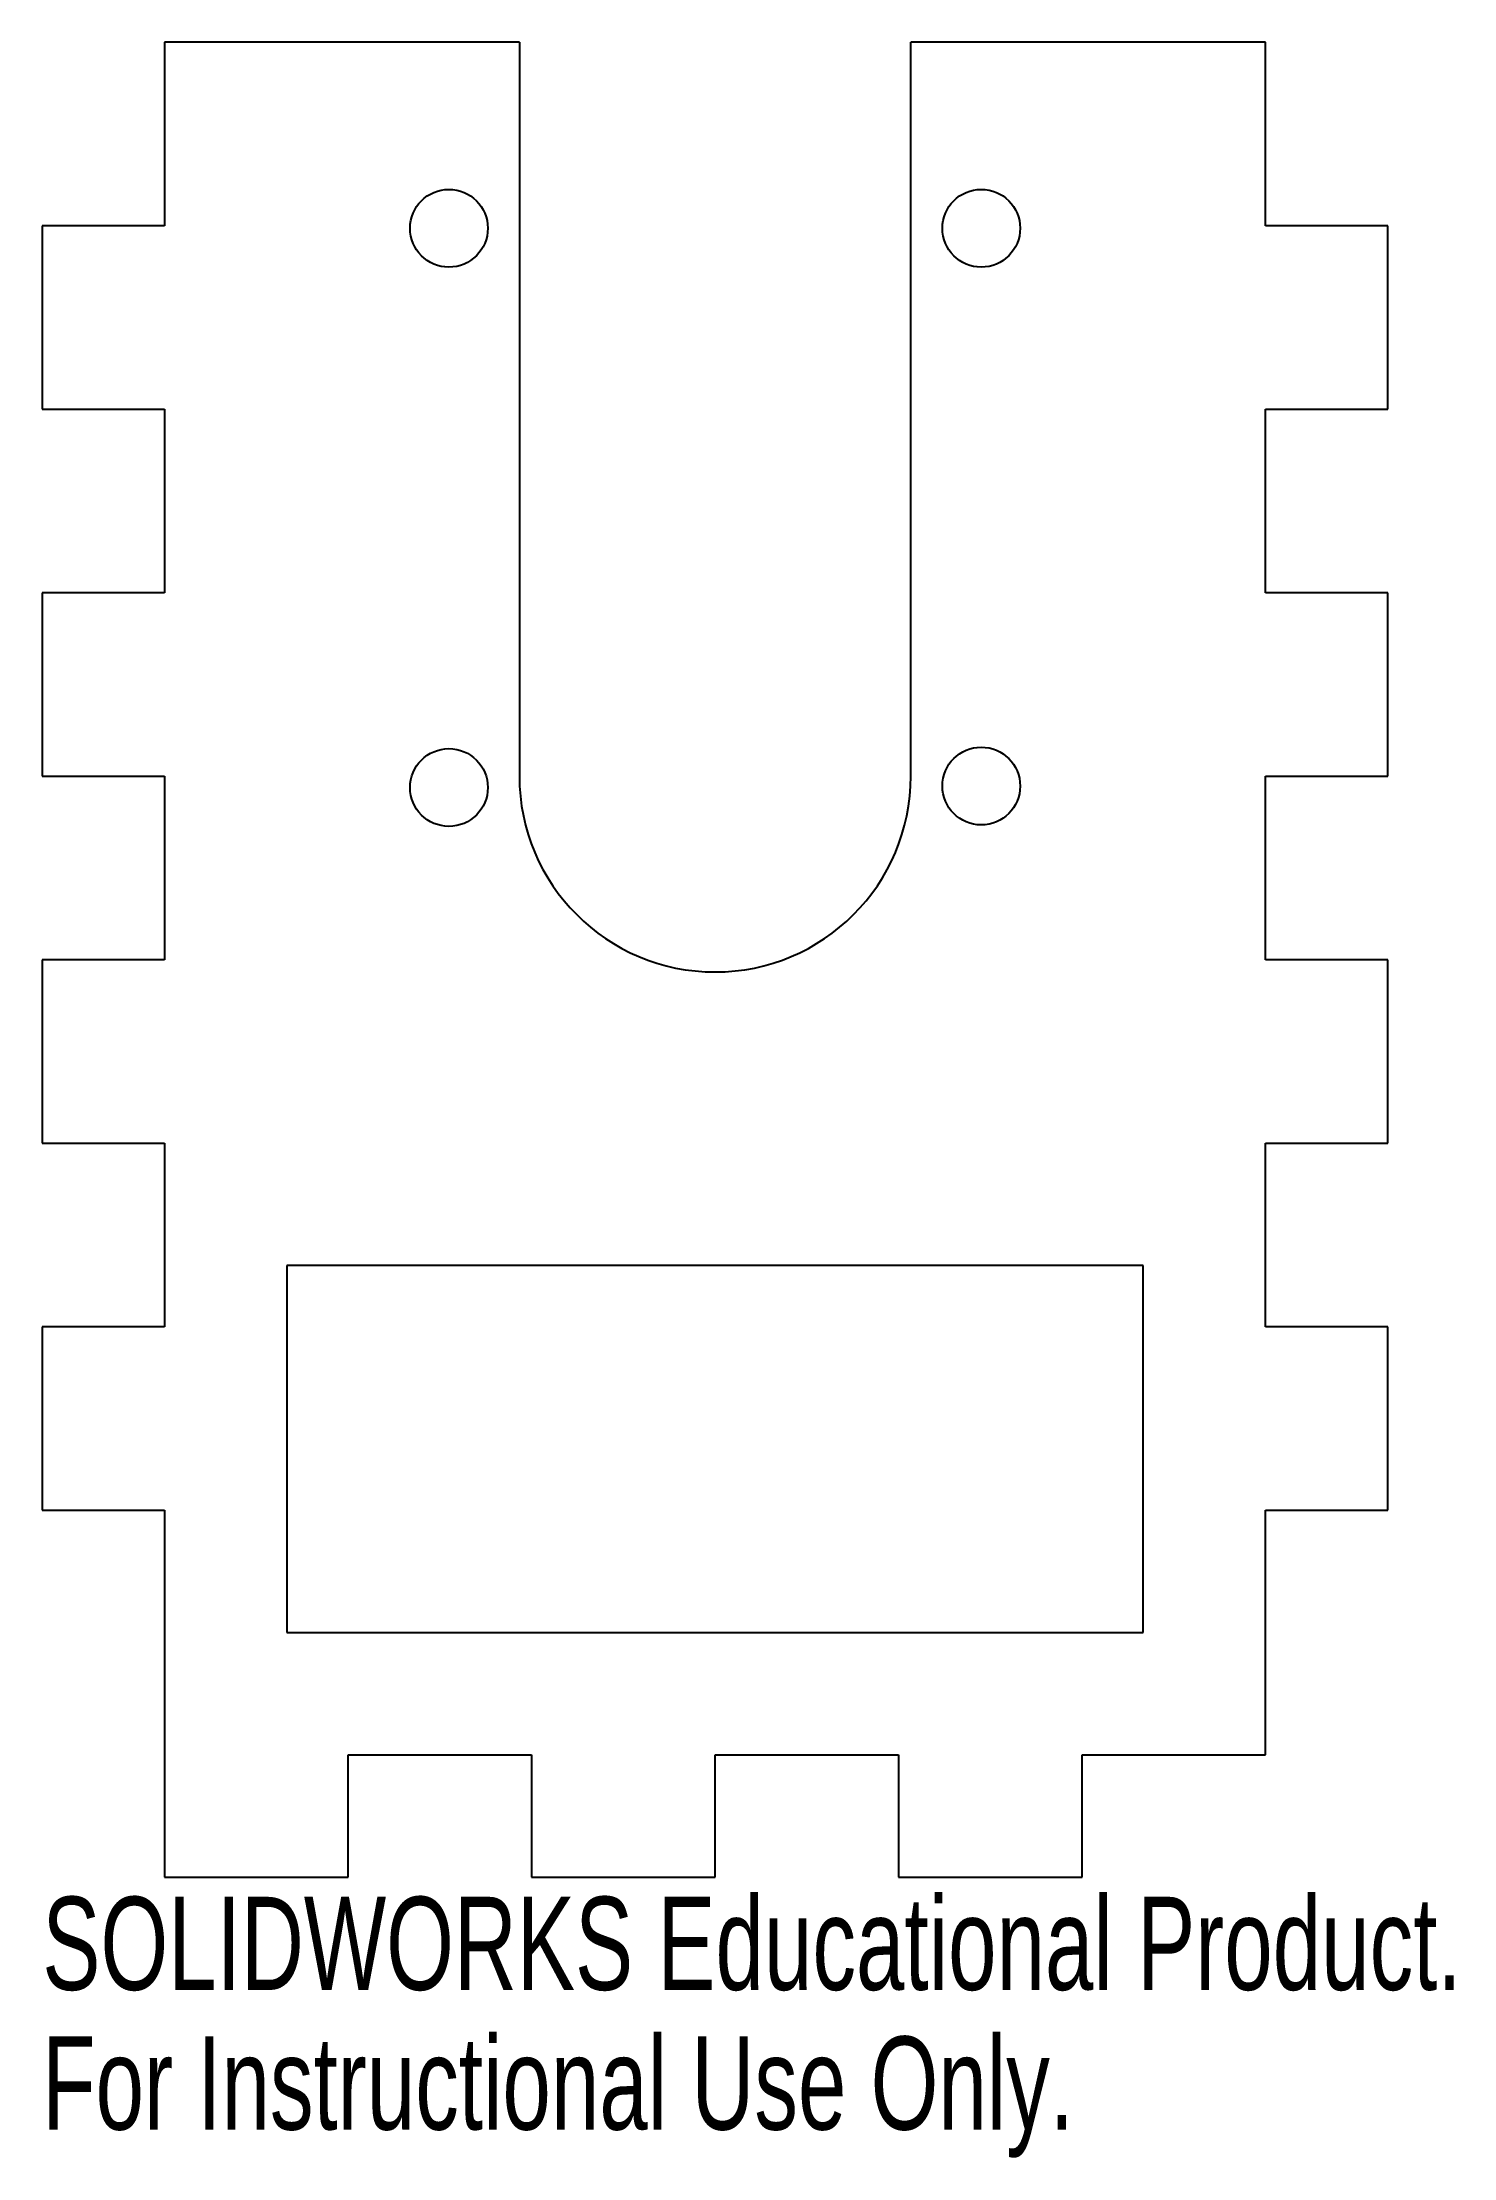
# Model space of a CAD drawing. Header units: inches. Extents: x -0.25 to 2.63, y -4.32 to 0.
import ezdxf

# ---------------------------------------------------------------- set-up
doc = ezdxf.new("R2010")
doc.units = ezdxf.units.IN
doc.header["$MEASUREMENT"] = 0
doc.styles.add('SLDTEXTSTYLE0', font='TXT', dxfattribs={"width": 0.7})

msp = doc.modelspace()

# ---------------------------------------------------------------- linework, layer by layer
at = {"color": 7, "linetype": 'Continuous', "lineweight": 25}
for p, q in [((0.725, 0), (0, 0)), ((0, 0), (0, -0.375)), ((0.725, 0), (0.725, -1.5)), ((1.525, -1.5), (1.525, 0)), ((2.25, 0), (1.525, 0)), ((2.25, -0.375), (2.25, 0)), ((0, -0.375), (-0.25, -0.375)), ((-0.25, -0.375), (-0.25, -0.75)), ((2.5, -0.375), (2.25, -0.375)), ((2.5, -0.75), (2.5, -0.375)), ((-0.25, -0.75), (0, -0.75)), ((0, -0.75), (0, -1.125)), ((2.25, -1.125), (2.25, -0.75)), ((2.25, -0.75), (2.5, -0.75)), ((0, -1.125), (-0.25, -1.125)), ((-0.25, -1.125), (-0.25, -1.5)), ((2.5, -1.125), (2.25, -1.125)), ((2.5, -1.5), (2.5, -1.125)), ((-0.25, -1.5), (0, -1.5)), ((0, -1.5), (0, -1.875)), ((2.25, -1.875), (2.25, -1.5)), ((2.25, -1.5), (2.5, -1.5)), ((0, -1.875), (-0.25, -1.875)), ((-0.25, -1.875), (-0.25, -2.25)), ((2.5, -1.875), (2.25, -1.875)), ((2.5, -2.25), (2.5, -1.875)), ((-0.25, -2.25), (0, -2.25)), ((0, -2.25), (0, -2.625)), ((2.25, -2.625), (2.25, -2.25)), ((2.25, -2.25), (2.5, -2.25)), ((0.25, -2.5), (0.25, -3.25)), ((2, -2.5), (0.25, -2.5)), ((2, -3.25), (2, -2.5)), ((0, -2.625), (-0.25, -2.625)), ((-0.25, -2.625), (-0.25, -3)), ((2.5, -2.625), (2.25, -2.625)), ((2.5, -3), (2.5, -2.625)), ((-0.25, -3), (0, -3)), ((0, -3), (0, -3.75)), ((2.25, -3.5), (2.25, -3)), ((2.25, -3), (2.5, -3)), ((0.25, -3.25), (2, -3.25)), ((0.375, -3.75), (0.375, -3.5)), ((0.375, -3.5), (0.75, -3.5)), ((0.75, -3.5), (0.75, -3.75)), ((1.125, -3.75), (1.125, -3.5)), ((1.125, -3.5), (1.5, -3.5)), ((1.5, -3.5), (1.5, -3.75)), ((1.875, -3.75), (1.875, -3.5)), ((1.875, -3.5), (2.25, -3.5)), ((0, -3.75), (0.375, -3.75)), ((0.75, -3.75), (1.125, -3.75)), ((1.5, -3.75), (1.875, -3.75))]:
    msp.add_line(p, q, dxfattribs=at)
for centre in [(0.581, -0.38), (1.669, -0.38), (0.581, -1.523), (1.669, -1.52)]:
    msp.add_circle(centre, 0.0795, dxfattribs=at)
msp.add_arc((1.125, -1.5), 0.4, 180, 0, dxfattribs=at)

# ---------------------------------------------------------------- texts
at = {"color": 7, "linetype": 'Continuous', "char_height": 0.1903, "attachment_point": 1, "style": 'SLDTEXTSTYLE0'}
for s, insert in [('SOLIDWORKS Educational Product.', (-0.25, -3.7901)), ('For Instructional Use Only.', (-0.25, -4.0756))]:
    msp.add_mtext(s, dxfattribs=dict(at, insert=insert))

doc.saveas('drawing.dxf')
